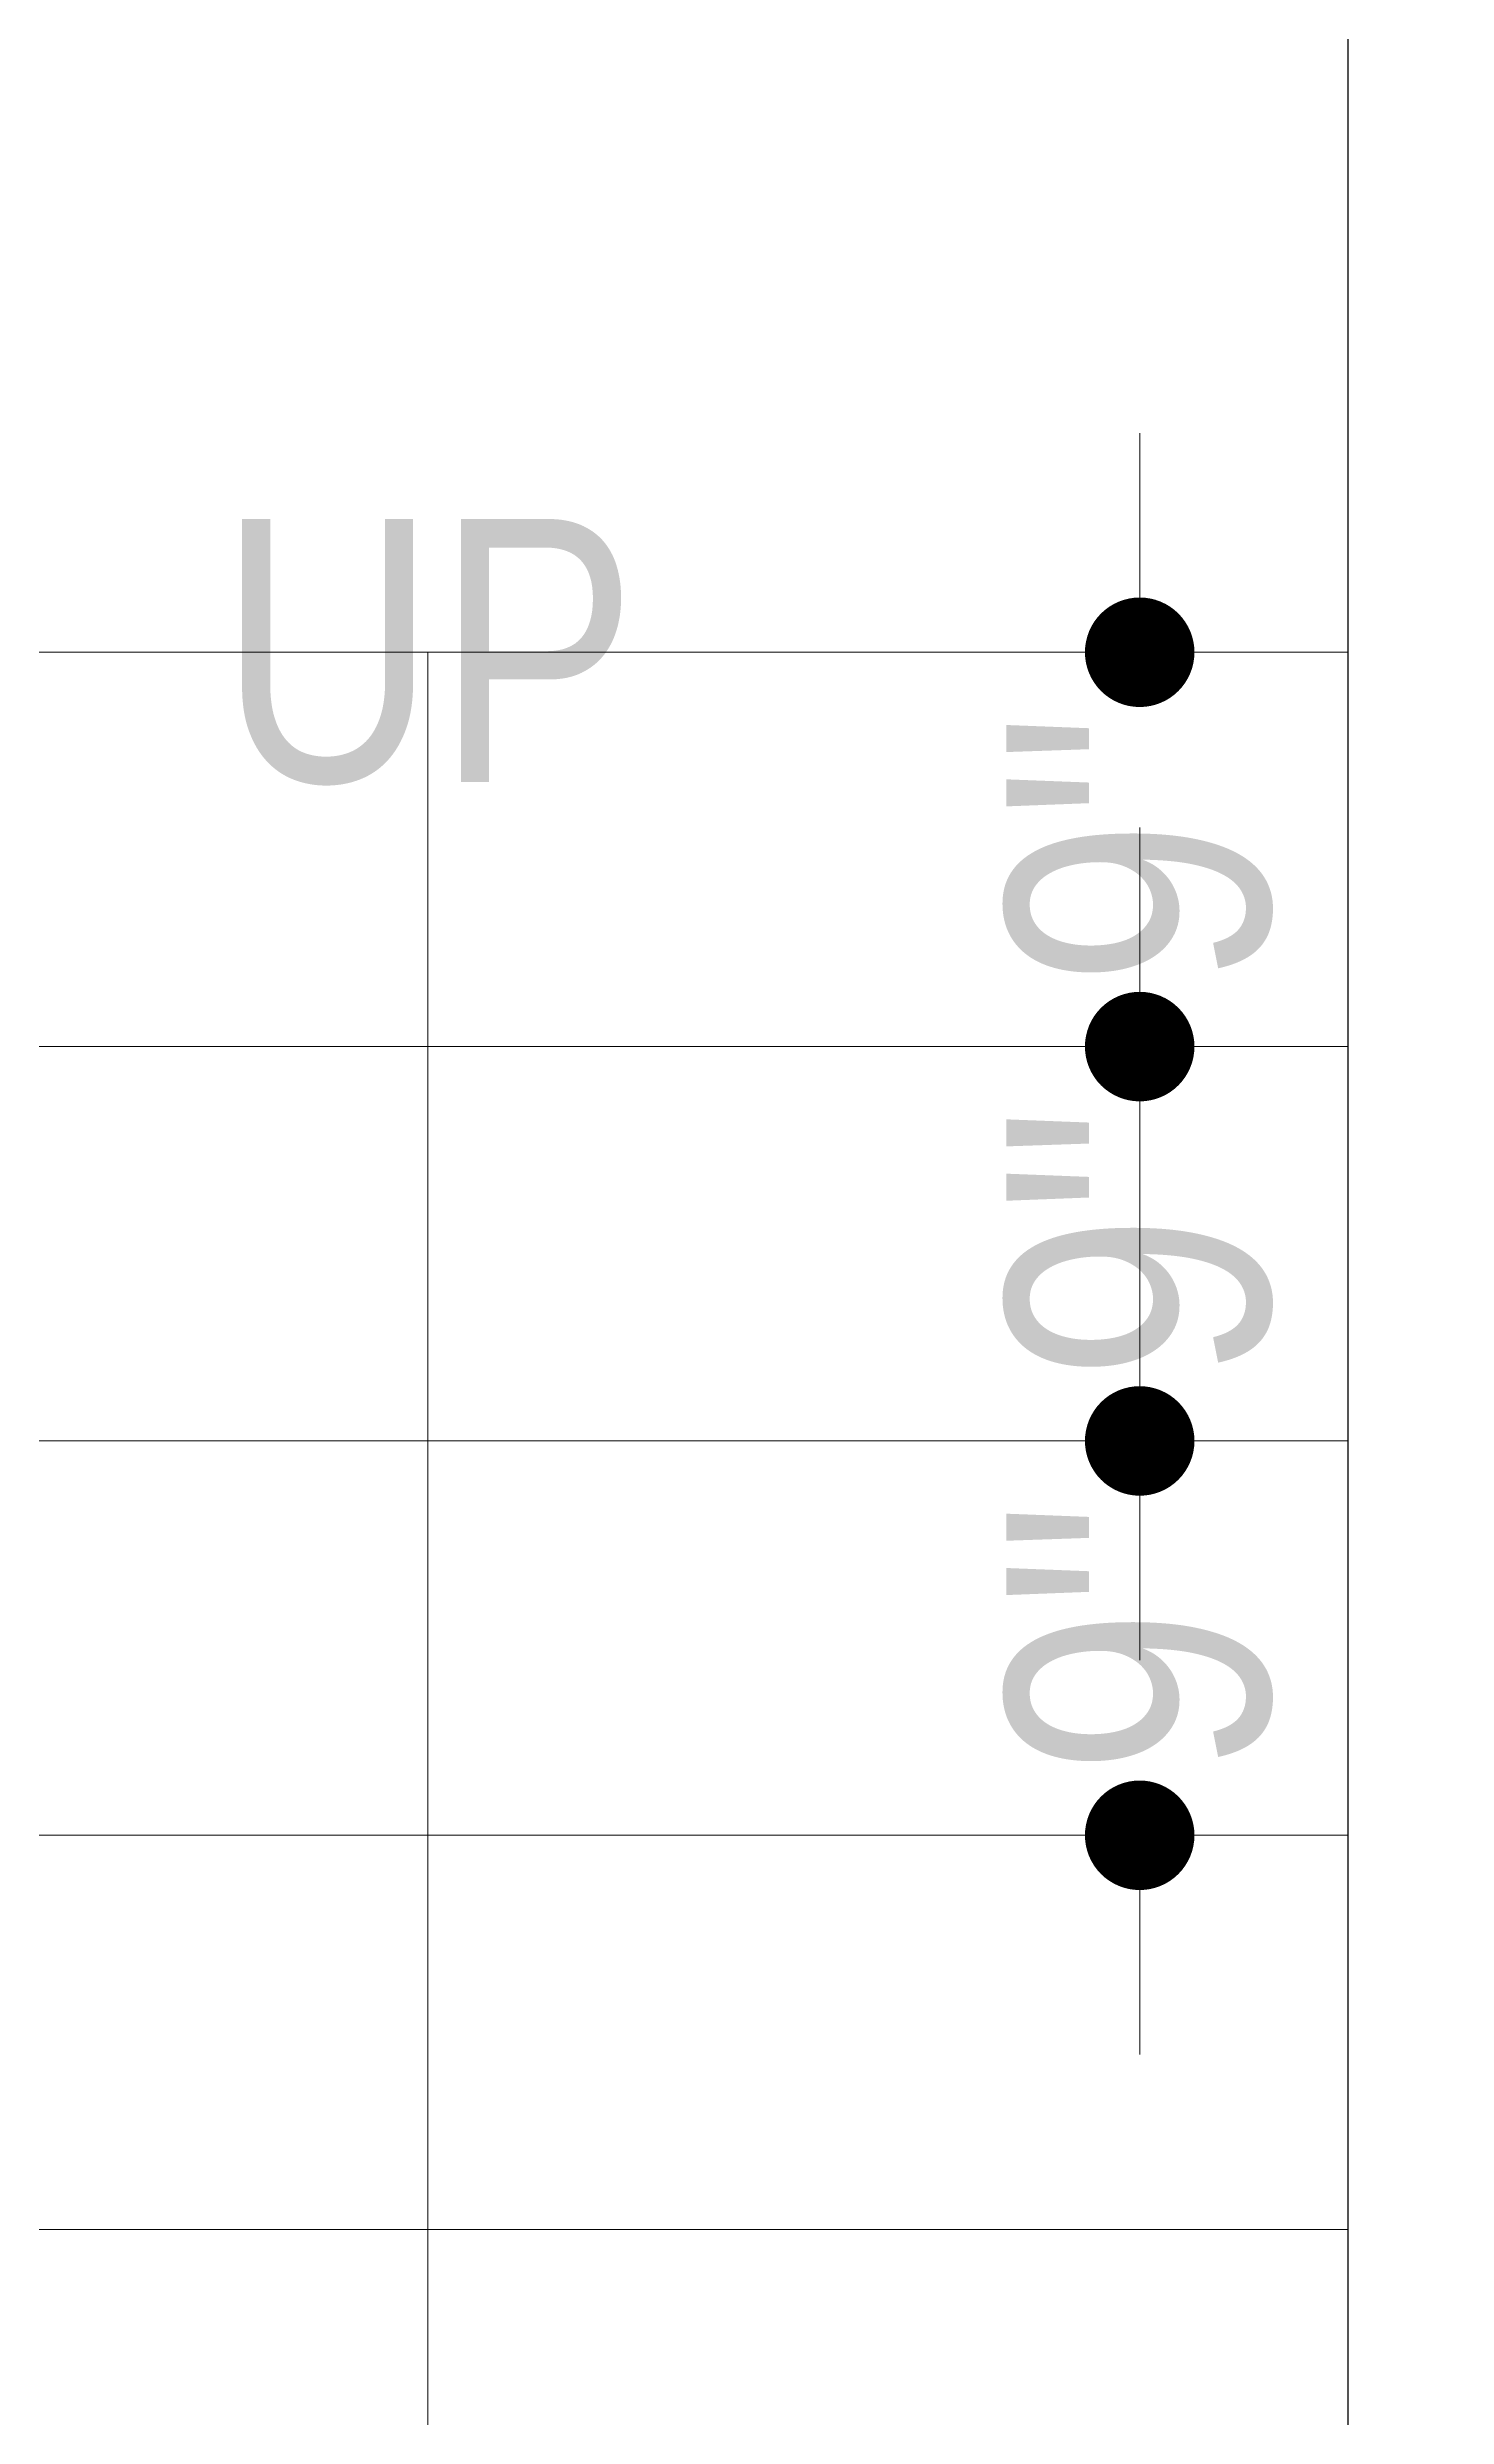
# Model space of a CAD drawing. Header units: millimetres. Extents: x 56222 to 154870, y -176352 to -121287.
# Drawn here: x 148379.5 to 148411.4, y -175213.1 to -175159.1 of the extents above; entities that cross this region are included whole.
import ezdxf

# ---------------------------------------------------------------- set-up
doc = ezdxf.new("R2010")
doc.units = ezdxf.units.MM
doc.header["$MEASUREMENT"] = 0
doc.header["$PDMODE"] = 35
doc.layers.get('Defpoints').update_dxf_attribs({"color": 220})
for name, color, linetype, lineweight in [('GROUND FLOOR', 7, 'Continuous', 9), ('GROUND FLOOR  ( DIM )', 7, 'Continuous', 9), ('GROUND FLOOR  ( PLINE )', 251, 'Continuous', 30), ('GROUND FLOOR ( STAIR )', 251, 'Continuous', 9)]:
    doc.layers.add(name, color=color, linetype=linetype, lineweight=lineweight)
doc.layers.add('GROUND FLOOR  ( Text )', color=251, linetype='Continuous')
doc.styles.add('Cn BT~6', font='swissc.ttf', dxfattribs={"height": 6})
doc.styles.add("Cn_BT_0'-0", font='swissc.ttf')
doc.dimstyles.new('Cn BT~6', dxfattribs={"dimtxt": 0.18, "dimasz": 2.5, "dimexe": 2.5, "dimexo": 0, "dimgap": 0.09, "dimtad": 0, "dimdec": 3, "dimzin": 3, "dimdsep": 46, "dimlunit": 4, "dimtxsty": 'Cn BT~6', "dimblk": 'DOT', "dimcen": 0.09, "dimdle": 2, "dimclrd": 250, "dimclre": 250, "dimclrt": 5, "dimadec": 0, "dimazin": 0, "dimtfac": 0.75, "dimtdec": 3, "dimtofl": 0, "dimtmove": 0, "dimatfit": 3, "dimfxl": 1, "dimtolj": 1, "dimtzin": 0, "dimlwd": 15, "dimlwe": 15, "dimarcsym": 0})

# ---------------------------------------------------------------- blocks, each defined once
blk = doc.blocks.new('_Dot')
at = {"color": 0, "linetype": 'ByBlock', "lineweight": -2}
blk.add_line((-0.5, 0), (-1, 0), dxfattribs=at)
at = {"color": 0, "linetype": 'ByBlock', "const_width": 0.5}
blk.add_lwpolyline([(-0.25, 0, 1), (0.25, 0, 1)], format="xyb", close=True, dxfattribs=at)
blk = doc.blocks.new('*D211')
at = {"layer": 'Defpoints', "color": 0, "transparency": 16777216}
for p in [(148409.188, -175172.872), (148404.432, -175181.872), (148408.488, -175181.872)]:
    blk.add_point(p, dxfattribs=at)
at = {"layer": 'GROUND FLOOR  ( DIM )', "color": 250, "lineweight": 15, "transparency": 16777216}
for p, q in [((148404.432, -175170.372), (148404.432, -175167.872)), ((148409.188, -175172.872), (148401.932, -175172.872)), ((148408.488, -175181.872), (148401.932, -175181.872)), ((148404.432, -175184.372), (148404.432, -175186.872))]:
    blk.add_line(p, q, dxfattribs=at)
at = {"layer": 'GROUND FLOOR  ( DIM )', "color": 250, "lineweight": 15, "transparency": 16777216, "xscale": 2.5, "yscale": 2.5, "zscale": 2.5}
for p, rotation in [((148404.432, -175172.872), 270), ((148404.432, -175181.872), 90)]:
    blk.add_blockref('_Dot', p, dxfattribs=dict(at, rotation=rotation))
at = {"layer": 'GROUND FLOOR  ( DIM )', "color": 5, "transparency": 16777216, "insert": (148404.432, -175177.372), "char_height": 6, "attachment_point": 5, "rotation": 90, "style": 'Cn BT~6'}
blk.add_mtext('\\A1;9"', dxfattribs=at)
blk = doc.blocks.new('*D210')
at = {"layer": 'Defpoints', "color": 0, "transparency": 16777216}
for p in [(148408.488, -175181.872), (148404.432, -175190.872), (148408.488, -175190.872)]:
    blk.add_point(p, dxfattribs=at)
at = {"layer": 'GROUND FLOOR  ( DIM )', "color": 250, "lineweight": 15, "transparency": 16777216}
for p, q in [((148404.432, -175179.372), (148404.432, -175176.872)), ((148408.488, -175181.872), (148401.932, -175181.872)), ((148408.488, -175190.872), (148401.932, -175190.872)), ((148404.432, -175193.372), (148404.432, -175195.872))]:
    blk.add_line(p, q, dxfattribs=at)
at = {"layer": 'GROUND FLOOR  ( DIM )', "color": 250, "lineweight": 15, "transparency": 16777216, "xscale": 2.5, "yscale": 2.5, "zscale": 2.5}
for p, rotation in [((148404.432, -175181.872), 270), ((148404.432, -175190.872), 90)]:
    blk.add_blockref('_Dot', p, dxfattribs=dict(at, rotation=rotation))
at = {"layer": 'GROUND FLOOR  ( DIM )', "color": 5, "transparency": 16777216, "insert": (148404.432, -175186.372), "char_height": 6, "attachment_point": 5, "rotation": 90, "style": 'Cn BT~6'}
blk.add_mtext('\\A1;9"', dxfattribs=at)
blk = doc.blocks.new('*D209')
at = {"layer": 'Defpoints', "color": 0, "transparency": 16777216}
for p in [(148408.488, -175190.872), (148404.432, -175199.872), (148408.488, -175199.872)]:
    blk.add_point(p, dxfattribs=at)
at = {"layer": 'GROUND FLOOR  ( DIM )', "color": 250, "lineweight": 15, "transparency": 16777216}
for p, q in [((148404.432, -175188.372), (148404.432, -175185.872)), ((148408.488, -175190.872), (148401.932, -175190.872)), ((148408.488, -175199.872), (148401.932, -175199.872)), ((148404.432, -175202.372), (148404.432, -175204.872))]:
    blk.add_line(p, q, dxfattribs=at)
at = {"layer": 'GROUND FLOOR  ( DIM )', "color": 250, "lineweight": 15, "transparency": 16777216, "xscale": 2.5, "yscale": 2.5, "zscale": 2.5}
for p, rotation in [((148404.432, -175190.872), 270), ((148404.432, -175199.872), 90)]:
    blk.add_blockref('_Dot', p, dxfattribs=dict(at, rotation=rotation))
at = {"layer": 'GROUND FLOOR  ( DIM )', "color": 5, "transparency": 16777216, "insert": (148404.432, -175195.372), "char_height": 6, "attachment_point": 5, "rotation": 90, "style": 'Cn BT~6'}
blk.add_mtext('\\A1;9"', dxfattribs=at)

msp = doc.modelspace()

# ---------------------------------------------------------------- linework, layer by layer
at = {"layer": 'GROUND FLOOR'}
msp.add_line((148409.1875, -175123.3723), (148409.1875, -175277.8723), dxfattribs=at)
at = {"layer": 'GROUND FLOOR  ( PLINE )'}
msp.add_lwpolyline([(148409.1875, -175123.3723), (148437.6875, -175123.3723), (148437.6875, -175127.8723), (148413.6875, -175127.8723), (148413.6875, -175277.8723), (148409.1875, -175277.8723)], close=True, dxfattribs=at)
at = {"layer": 'GROUND FLOOR ( STAIR )'}
for p, q in [((148409.1875, -175172.8723), (148367.1875, -175172.8723)), ((148409.1875, -175181.8723), (148367.1875, -175181.8723)), ((148409.1875, -175190.8723), (148367.1875, -175190.8723)), ((148409.1875, -175199.8723), (148367.1875, -175199.8723)), ((148409.1875, -175208.8723), (148367.1875, -175208.8723))]:
    msp.add_line(p, q, dxfattribs=at)
msp.add_lwpolyline([(148313.1875, -175247.8723), (148322.1875, -175226.8723), (148322.1875, -175233.8723), (148313.1875, -175247.8723), (148322.1875, -175268.8723), (148322.1875, -175261.8723), (148313.1875, -175247.8723), (148388.1875, -175247.8723), (148388.1875, -175172.8723)], dxfattribs=at)

# ---------------------------------------------------------------- texts
at = {"layer": 'GROUND FLOOR  ( Text )', "insert": (148388.1875, -175172.8723), "char_height": 6, "attachment_point": 5, "style": "Cn_BT_0'-0"}
msp.add_mtext('UP', dxfattribs=at)

# ---------------------------------------------------------------- dimensions: what is measured, and where the dimension line sits
at = {"layer": 'GROUND FLOOR  ( DIM )'}
for base, p1, p2, picture, middle in [((148404.4316, -175181.8723), (148409.1875, -175172.8723), (148408.4875, -175181.8723), '*D211', (148404.4316, -175177.3723)), ((148404.4316, -175190.8723), (148408.4875, -175181.8723), (148408.4875, -175190.8723), '*D210', (148404.4316, -175186.3723)), ((148404.4316, -175199.8723), (148408.4875, -175190.8723), (148408.4875, -175199.8723), '*D209', (148404.4316, -175195.3723))]:
    dim = msp.add_linear_dim(base=base, p1=p1, p2=p2, angle=90, dimstyle='Cn BT~6', override={"dimtmove": 1}, dxfattribs=at)
    dim.commit()
    dim.dimension.update_dxf_attribs({"geometry": picture, "text_midpoint": middle})

doc.saveas('drawing.dxf')
